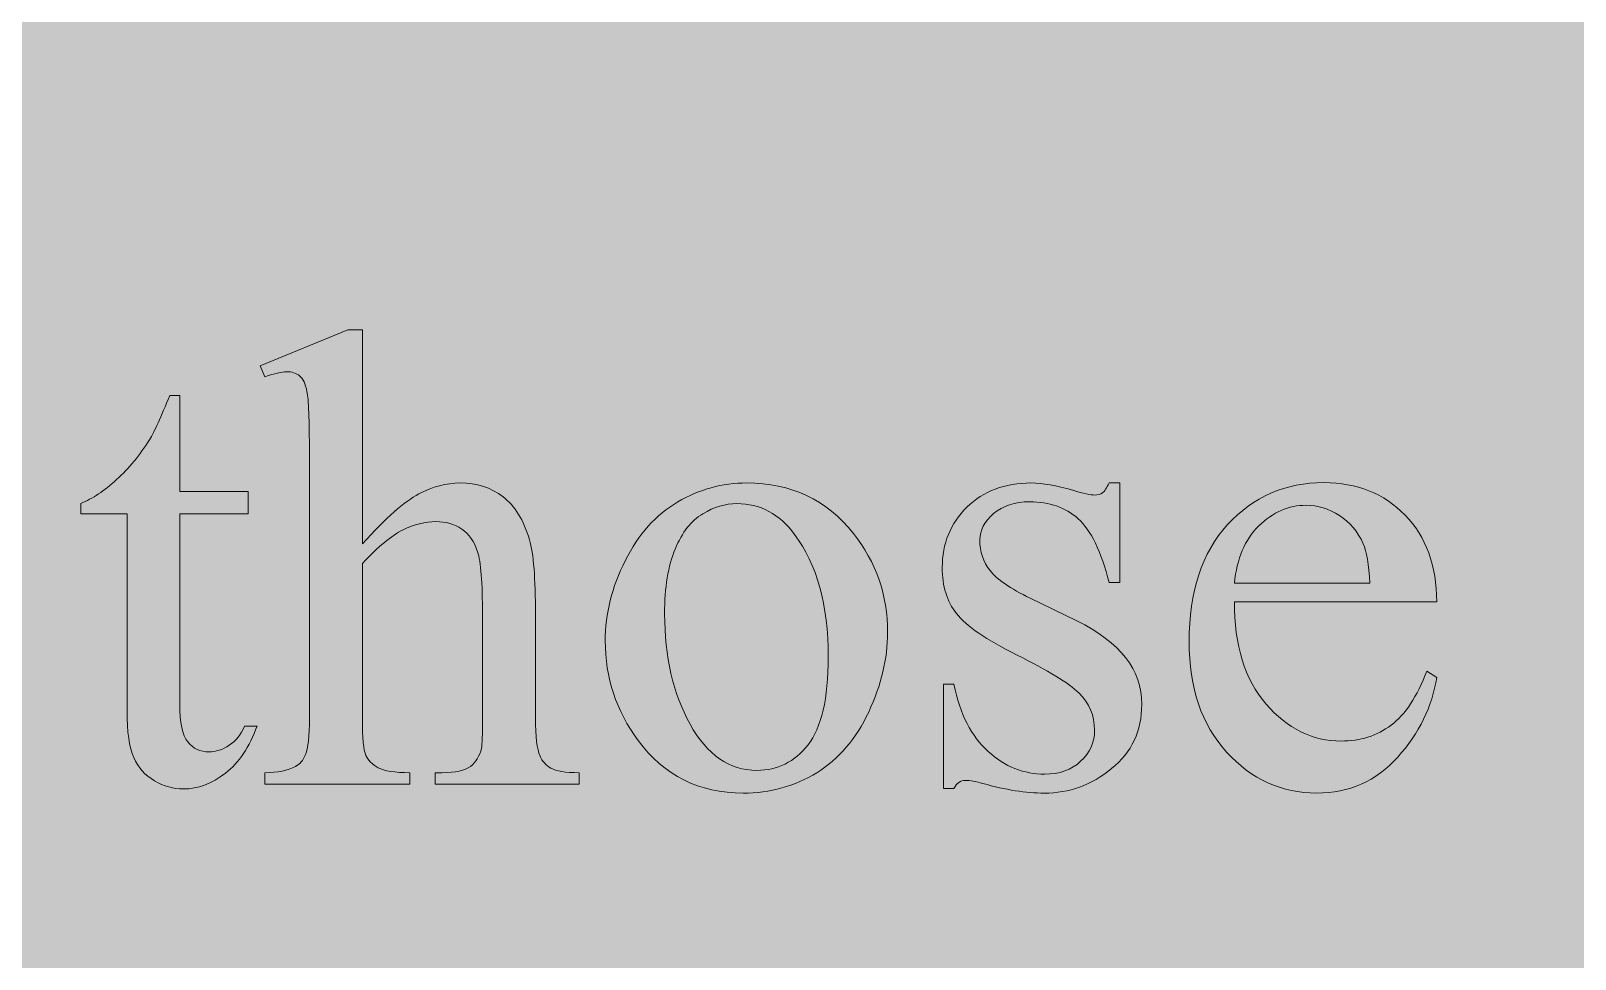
# Model space of a CAD drawing. Header units: inches. Extents: x -1481 to -429, y -1676 to -696.
# Drawn here: x -1419.31 to -1406, y -915.03 to -907.03 of the extents above; entities that cross this region are included whole.
import ezdxf

# ---------------------------------------------------------------- set-up
doc = ezdxf.new("R2010")
doc.units = ezdxf.units.IN
doc.header["$MEASUREMENT"] = 0
doc.layers.add('Layer 1', color=7, linetype='Continuous')

# ---------------------------------------------------------------- blocks, each defined once
blk = doc.blocks.new('block 425')
at = {"layer": 'Layer 1', "true_color": 0x8cc63e}
h = blk.add_hatch(color=73, dxfattribs=at)
h.dxf.hatch_style = 2
edge = h.paths.add_edge_path()
edge.add_spline(control_points=[(-1416.457, -909.608), (-1416.457, -909.608), (-1416.457, -911.452), (-1416.457, -911.452), (-1416.253, -911.228), (-1416.092, -911.085), (-1415.972, -911.021), (-1415.853, -910.958), (-1415.734, -910.927), (-1415.614, -910.927), (-1415.471, -910.927), (-1415.348, -910.966), (-1415.245, -911.045), (-1415.143, -911.124), (-1415.066, -911.248), (-1415.017, -911.417), (-1414.982, -911.534), (-1414.965, -911.749), (-1414.965, -912.061), (-1414.965, -912.061), (-1414.965, -912.953), (-1414.965, -912.953), (-1414.965, -913.113), (-1414.952, -913.222), (-1414.926, -913.281), (-1414.908, -913.325), (-1414.876, -913.36), (-1414.832, -913.385), (-1414.788, -913.411), (-1414.708, -913.424), (-1414.59, -913.424), (-1414.59, -913.424), (-1414.59, -913.523), (-1414.59, -913.523), (-1414.59, -913.523), (-1415.829, -913.523), (-1415.829, -913.523), (-1415.829, -913.523), (-1415.829, -913.424), (-1415.829, -913.424), (-1415.829, -913.424), (-1415.771, -913.424), (-1415.771, -913.424), (-1415.654, -913.424), (-1415.572, -913.406), (-1415.526, -913.37), (-1415.48, -913.334), (-1415.448, -913.281), (-1415.43, -913.212), (-1415.424, -913.183), (-1415.422, -913.096), (-1415.422, -912.953), (-1415.422, -912.953), (-1415.422, -912.061), (-1415.422, -912.061), (-1415.422, -911.786), (-1415.436, -911.605), (-1415.464, -911.519), (-1415.493, -911.432), (-1415.538, -911.368), (-1415.601, -911.324), (-1415.663, -911.281), (-1415.738, -911.26), (-1415.826, -911.26), (-1415.916, -911.26), (-1416.01, -911.284), (-1416.107, -911.331), (-1416.205, -911.379), (-1416.321, -911.475), (-1416.457, -911.62), (-1416.457, -911.62), (-1416.457, -912.953), (-1416.457, -912.953), (-1416.457, -913.126), (-1416.447, -913.233), (-1416.428, -913.275), (-1416.409, -913.317), (-1416.373, -913.353), (-1416.321, -913.381), (-1416.268, -913.41), (-1416.178, -913.424), (-1416.049, -913.424), (-1416.049, -913.424), (-1416.049, -913.523), (-1416.049, -913.523), (-1416.049, -913.523), (-1417.299, -913.523), (-1417.299, -913.523), (-1417.299, -913.523), (-1417.299, -913.424), (-1417.299, -913.424), (-1417.187, -913.424), (-1417.099, -913.406), (-1417.035, -913.371), (-1416.998, -913.353), (-1416.969, -913.318), (-1416.947, -913.267), (-1416.925, -913.216), (-1416.914, -913.111), (-1416.914, -912.953), (-1416.914, -912.953), (-1416.914, -910.67), (-1416.914, -910.67), (-1416.914, -910.382), (-1416.921, -910.205), (-1416.935, -910.139), (-1416.948, -910.073), (-1416.969, -910.028), (-1416.998, -910.004), (-1417.026, -909.98), (-1417.064, -909.968), (-1417.112, -909.968), (-1417.151, -909.968), (-1417.213, -909.983), (-1417.299, -910.012), (-1417.299, -910.012), (-1417.338, -909.916), (-1417.338, -909.916), (-1417.338, -909.916), (-1416.583, -909.608), (-1416.583, -909.608), (-1416.583, -909.608), (-1416.457, -909.608), (-1416.457, -909.608)], knot_values=[0, 0, 0, 0, 1, 1, 1, 2, 2, 2, 3, 3, 3, 4, 4, 4, 5, 5, 5, 6, 6, 6, 7, 7, 7, 8, 8, 8, 9, 9, 9, 10, 10, 10, 11, 11, 11, 12, 12, 12, 13, 13, 13, 14, 14, 14, 15, 15, 15, 16, 16, 16, 17, 17, 17, 18, 18, 18, 19, 19, 19, 20, 20, 20, 21, 21, 21, 22, 22, 22, 23, 23, 23, 24, 24, 24, 25, 25, 25, 26, 26, 26, 27, 27, 27, 28, 28, 28, 29, 29, 29, 30, 30, 30, 31, 31, 31, 32, 32, 32, 33, 33, 33, 34, 34, 34, 35, 35, 35, 36, 36, 36, 37, 37, 37, 38, 38, 38, 39, 39, 39, 40, 40, 40, 41, 41, 41, 41], degree=3, periodic=1)
h = blk.add_hatch(color=73, dxfattribs=at)
h.dxf.hatch_style = 2
edge = h.paths.add_edge_path()
edge.add_spline(control_points=[(-1418.032, -910.172), (-1418.032, -910.172), (-1418.032, -911.001), (-1418.032, -911.001), (-1418.032, -911.001), (-1417.443, -911.001), (-1417.443, -911.001), (-1417.443, -911.001), (-1417.443, -911.194), (-1417.443, -911.194), (-1417.443, -911.194), (-1418.032, -911.194), (-1418.032, -911.194), (-1418.032, -911.194), (-1418.032, -912.829), (-1418.032, -912.829), (-1418.032, -912.992), (-1418.008, -913.103), (-1417.962, -913.159), (-1417.915, -913.216), (-1417.855, -913.245), (-1417.781, -913.245), (-1417.721, -913.245), (-1417.662, -913.226), (-1417.605, -913.188), (-1417.548, -913.151), (-1417.504, -913.095), (-1417.473, -913.022), (-1417.473, -913.022), (-1417.365, -913.022), (-1417.365, -913.022), (-1417.43, -913.202), (-1417.521, -913.337), (-1417.638, -913.428), (-1417.755, -913.519), (-1417.877, -913.564), (-1418.001, -913.564), (-1418.086, -913.564), (-1418.168, -913.541), (-1418.249, -913.494), (-1418.33, -913.447), (-1418.39, -913.38), (-1418.428, -913.293), (-1418.467, -913.206), (-1418.486, -913.071), (-1418.486, -912.89), (-1418.486, -912.89), (-1418.486, -911.194), (-1418.486, -911.194), (-1418.486, -911.194), (-1418.885, -911.194), (-1418.885, -911.194), (-1418.885, -911.194), (-1418.885, -911.103), (-1418.885, -911.103), (-1418.784, -911.062), (-1418.681, -910.994), (-1418.576, -910.898), (-1418.47, -910.801), (-1418.376, -910.687), (-1418.293, -910.555), (-1418.251, -910.485), (-1418.192, -910.358), (-1418.117, -910.172), (-1418.117, -910.172), (-1418.032, -910.172), (-1418.032, -910.172)], knot_values=[0, 0, 0, 0, 1, 1, 1, 2, 2, 2, 3, 3, 3, 4, 4, 4, 5, 5, 5, 6, 6, 6, 7, 7, 7, 8, 8, 8, 9, 9, 9, 10, 10, 10, 11, 11, 11, 12, 12, 12, 13, 13, 13, 14, 14, 14, 15, 15, 15, 16, 16, 16, 17, 17, 17, 18, 18, 18, 19, 19, 19, 20, 20, 20, 21, 21, 21, 22, 22, 22, 22], degree=3, periodic=1)
h = blk.add_hatch(color=73, dxfattribs=at)
h.dxf.hatch_style = 2
edge = h.paths.add_edge_path()
edge.add_spline(control_points=[(-1413.144, -910.927), (-1412.763, -910.927), (-1412.456, -911.071), (-1412.225, -911.361), (-1412.029, -911.609), (-1411.93, -911.894), (-1411.93, -912.215), (-1411.93, -912.441), (-1411.984, -912.669), (-1412.093, -912.901), (-1412.201, -913.132), (-1412.35, -913.306), (-1412.54, -913.424), (-1412.73, -913.541), (-1412.942, -913.6), (-1413.175, -913.6), (-1413.555, -913.6), (-1413.857, -913.448), (-1414.081, -913.146), (-1414.27, -912.891), (-1414.364, -912.604), (-1414.364, -912.287), (-1414.364, -912.055), (-1414.307, -911.825), (-1414.192, -911.597), (-1414.078, -911.368), (-1413.926, -911.2), (-1413.739, -911.09), (-1413.552, -910.981), (-1413.354, -910.927), (-1413.144, -910.927)], knot_values=[0, 0, 0, 0, 1, 1, 1, 2, 2, 2, 3, 3, 3, 4, 4, 4, 5, 5, 5, 6, 6, 6, 7, 7, 7, 8, 8, 8, 9, 9, 9, 10, 10, 10, 10], degree=3, periodic=1)
edge = h.paths.add_edge_path()
edge.add_spline(control_points=[(-1413.23, -911.105), (-1413.327, -911.105), (-1413.425, -911.134), (-1413.523, -911.192), (-1413.621, -911.25), (-1413.701, -911.351), (-1413.761, -911.496), (-1413.822, -911.642), (-1413.852, -911.828), (-1413.852, -912.055), (-1413.852, -912.423), (-1413.779, -912.739), (-1413.633, -913.005), (-1413.487, -913.271), (-1413.295, -913.404), (-1413.056, -913.404), (-1412.878, -913.404), (-1412.732, -913.331), (-1412.616, -913.184), (-1412.5, -913.037), (-1412.442, -912.785), (-1412.442, -912.427), (-1412.442, -911.979), (-1412.539, -911.627), (-1412.732, -911.37), (-1412.862, -911.194), (-1413.028, -911.105), (-1413.23, -911.105)], knot_values=[0, 0, 0, 0, 1, 1, 1, 2, 2, 2, 3, 3, 3, 4, 4, 4, 5, 5, 5, 6, 6, 6, 7, 7, 7, 8, 8, 8, 9, 9, 9, 9], degree=3, periodic=1)
h = blk.add_hatch(color=73, dxfattribs=at)
h.dxf.hatch_style = 2
edge = h.paths.add_edge_path()
edge.add_spline(control_points=[(-1409.929, -910.927), (-1409.929, -910.927), (-1409.929, -911.786), (-1409.929, -911.786), (-1409.929, -911.786), (-1410.02, -911.786), (-1410.02, -911.786), (-1410.089, -911.516), (-1410.179, -911.332), (-1410.288, -911.235), (-1410.397, -911.137), (-1410.536, -911.089), (-1410.705, -911.089), (-1410.834, -911.089), (-1410.937, -911.123), (-1411.016, -911.191), (-1411.095, -911.259), (-1411.135, -911.334), (-1411.135, -911.417), (-1411.135, -911.52), (-1411.105, -911.607), (-1411.047, -911.681), (-1410.99, -911.756), (-1410.874, -911.836), (-1410.7, -911.921), (-1410.7, -911.921), (-1410.298, -912.116), (-1410.298, -912.116), (-1409.925, -912.298), (-1409.739, -912.537), (-1409.739, -912.835), (-1409.739, -913.064), (-1409.825, -913.249), (-1409.999, -913.389), (-1410.172, -913.53), (-1410.366, -913.6), (-1410.581, -913.6), (-1410.735, -913.6), (-1410.912, -913.572), (-1411.11, -913.517), (-1411.17, -913.499), (-1411.22, -913.49), (-1411.259, -913.49), (-1411.301, -913.49), (-1411.334, -913.514), (-1411.358, -913.561), (-1411.358, -913.561), (-1411.448, -913.561), (-1411.448, -913.561), (-1411.448, -913.561), (-1411.448, -912.661), (-1411.448, -912.661), (-1411.448, -912.661), (-1411.358, -912.661), (-1411.358, -912.661), (-1411.306, -912.918), (-1411.208, -913.112), (-1411.063, -913.242), (-1410.918, -913.372), (-1410.756, -913.437), (-1410.576, -913.437), (-1410.449, -913.437), (-1410.346, -913.4), (-1410.266, -913.326), (-1410.186, -913.252), (-1410.146, -913.162), (-1410.146, -913.057), (-1410.146, -912.931), (-1410.191, -912.825), (-1410.28, -912.738), (-1410.369, -912.652), (-1410.546, -912.543), (-1410.813, -912.41), (-1411.079, -912.279), (-1411.253, -912.159), (-1411.336, -912.053), (-1411.418, -911.948), (-1411.459, -911.816), (-1411.459, -911.656), (-1411.459, -911.449), (-1411.388, -911.275), (-1411.246, -911.136), (-1411.104, -910.996), (-1410.92, -910.927), (-1410.694, -910.927), (-1410.595, -910.927), (-1410.475, -910.948), (-1410.333, -910.99), (-1410.24, -911.017), (-1410.177, -911.031), (-1410.146, -911.031), (-1410.117, -911.031), (-1410.094, -911.025), (-1410.077, -911.012), (-1410.061, -910.999), (-1410.042, -910.97), (-1410.02, -910.927), (-1410.02, -910.927), (-1409.929, -910.927), (-1409.929, -910.927)], knot_values=[0, 0, 0, 0, 1, 1, 1, 2, 2, 2, 3, 3, 3, 4, 4, 4, 5, 5, 5, 6, 6, 6, 7, 7, 7, 8, 8, 8, 9, 9, 9, 10, 10, 10, 11, 11, 11, 12, 12, 12, 13, 13, 13, 14, 14, 14, 15, 15, 15, 16, 16, 16, 17, 17, 17, 18, 18, 18, 19, 19, 19, 20, 20, 20, 21, 21, 21, 22, 22, 22, 23, 23, 23, 24, 24, 24, 25, 25, 25, 26, 26, 26, 27, 27, 27, 28, 28, 28, 29, 29, 29, 30, 30, 30, 31, 31, 31, 32, 32, 32, 33, 33, 33, 33], degree=3, periodic=1)
h = blk.add_hatch(color=73, dxfattribs=at)
h.dxf.hatch_style = 2
edge = h.paths.add_edge_path()
edge.add_spline(control_points=[(-1408.94, -911.951), (-1408.942, -912.325), (-1408.851, -912.619), (-1408.668, -912.832), (-1408.484, -913.045), (-1408.268, -913.151), (-1408.021, -913.151), (-1407.855, -913.151), (-1407.712, -913.106), (-1407.59, -913.015), (-1407.468, -912.924), (-1407.365, -912.768), (-1407.283, -912.548), (-1407.283, -912.548), (-1407.197, -912.603), (-1407.197, -912.603), (-1407.236, -912.855), (-1407.348, -913.084), (-1407.533, -913.29), (-1407.719, -913.497), (-1407.951, -913.6), (-1408.23, -913.6), (-1408.533, -913.6), (-1408.792, -913.482), (-1409.008, -913.246), (-1409.223, -913.01), (-1409.331, -912.693), (-1409.331, -912.295), (-1409.331, -911.864), (-1409.221, -911.527), (-1408.999, -911.286), (-1408.778, -911.044), (-1408.501, -910.924), (-1408.167, -910.924), (-1407.884, -910.924), (-1407.652, -911.017), (-1407.47, -911.203), (-1407.288, -911.39), (-1407.197, -911.639), (-1407.197, -911.951), (-1407.197, -911.951), (-1408.94, -911.951), (-1408.94, -911.951)], knot_values=[0, 0, 0, 0, 1, 1, 1, 2, 2, 2, 3, 3, 3, 4, 4, 4, 5, 5, 5, 6, 6, 6, 7, 7, 7, 8, 8, 8, 9, 9, 9, 10, 10, 10, 11, 11, 11, 12, 12, 12, 13, 13, 13, 14, 14, 14, 14], degree=3, periodic=1)
edge = h.paths.add_edge_path()
edge.add_spline(control_points=[(-1408.94, -911.791), (-1408.94, -911.791), (-1407.773, -911.791), (-1407.773, -911.791), (-1407.782, -911.629), (-1407.801, -911.516), (-1407.831, -911.45), (-1407.877, -911.347), (-1407.945, -911.266), (-1408.036, -911.207), (-1408.127, -911.149), (-1408.222, -911.119), (-1408.321, -911.119), (-1408.473, -911.119), (-1408.609, -911.178), (-1408.73, -911.297), (-1408.85, -911.415), (-1408.92, -911.58), (-1408.94, -911.791)], knot_values=[0, 0, 0, 0, 1, 1, 1, 2, 2, 2, 3, 3, 3, 4, 4, 4, 5, 5, 5, 6, 6, 6, 6], degree=3, periodic=1)
at = {"layer": 'Layer 1', "lineweight": 0}
for points, knots in [([(-1416.457, -909.608), (-1416.457, -909.608), (-1416.457, -911.452), (-1416.457, -911.452), (-1416.253, -911.228), (-1416.092, -911.085), (-1415.972, -911.021), (-1415.853, -910.958), (-1415.734, -910.927), (-1415.614, -910.927), (-1415.471, -910.927), (-1415.348, -910.966), (-1415.245, -911.045), (-1415.143, -911.124), (-1415.066, -911.248), (-1415.017, -911.417), (-1414.982, -911.534), (-1414.965, -911.749), (-1414.965, -912.061), (-1414.965, -912.061), (-1414.965, -912.953), (-1414.965, -912.953), (-1414.965, -913.113), (-1414.952, -913.222), (-1414.926, -913.281), (-1414.908, -913.325), (-1414.876, -913.36), (-1414.832, -913.385), (-1414.788, -913.411), (-1414.708, -913.424), (-1414.59, -913.424), (-1414.59, -913.424), (-1414.59, -913.523), (-1414.59, -913.523), (-1414.59, -913.523), (-1415.829, -913.523), (-1415.829, -913.523), (-1415.829, -913.523), (-1415.829, -913.424), (-1415.829, -913.424), (-1415.829, -913.424), (-1415.771, -913.424), (-1415.771, -913.424), (-1415.654, -913.424), (-1415.572, -913.406), (-1415.526, -913.37), (-1415.48, -913.334), (-1415.448, -913.281), (-1415.43, -913.212), (-1415.424, -913.183), (-1415.422, -913.096), (-1415.422, -912.953), (-1415.422, -912.953), (-1415.422, -912.061), (-1415.422, -912.061), (-1415.422, -911.786), (-1415.436, -911.605), (-1415.464, -911.519), (-1415.493, -911.432), (-1415.538, -911.368), (-1415.601, -911.324), (-1415.663, -911.281), (-1415.738, -911.26), (-1415.826, -911.26), (-1415.916, -911.26), (-1416.01, -911.284), (-1416.107, -911.331), (-1416.205, -911.379), (-1416.321, -911.475), (-1416.457, -911.62), (-1416.457, -911.62), (-1416.457, -912.953), (-1416.457, -912.953), (-1416.457, -913.126), (-1416.447, -913.233), (-1416.428, -913.275), (-1416.409, -913.317), (-1416.373, -913.353), (-1416.321, -913.381), (-1416.268, -913.41), (-1416.178, -913.424), (-1416.049, -913.424), (-1416.049, -913.424), (-1416.049, -913.523), (-1416.049, -913.523), (-1416.049, -913.523), (-1417.299, -913.523), (-1417.299, -913.523), (-1417.299, -913.523), (-1417.299, -913.424), (-1417.299, -913.424), (-1417.187, -913.424), (-1417.099, -913.406), (-1417.035, -913.371), (-1416.998, -913.353), (-1416.969, -913.318), (-1416.947, -913.267), (-1416.925, -913.216), (-1416.914, -913.111), (-1416.914, -912.953), (-1416.914, -912.953), (-1416.914, -910.67), (-1416.914, -910.67), (-1416.914, -910.382), (-1416.921, -910.205), (-1416.935, -910.139), (-1416.948, -910.073), (-1416.969, -910.028), (-1416.998, -910.004), (-1417.026, -909.98), (-1417.064, -909.968), (-1417.112, -909.968), (-1417.151, -909.968), (-1417.213, -909.983), (-1417.299, -910.012), (-1417.299, -910.012), (-1417.338, -909.916), (-1417.338, -909.916), (-1417.338, -909.916), (-1416.583, -909.608), (-1416.583, -909.608), (-1416.583, -909.608), (-1416.457, -909.608), (-1416.457, -909.608)], [0, 0, 0, 0, 1, 1, 1, 2, 2, 2, 3, 3, 3, 4, 4, 4, 5, 5, 5, 6, 6, 6, 7, 7, 7, 8, 8, 8, 9, 9, 9, 10, 10, 10, 11, 11, 11, 12, 12, 12, 13, 13, 13, 14, 14, 14, 15, 15, 15, 16, 16, 16, 17, 17, 17, 18, 18, 18, 19, 19, 19, 20, 20, 20, 21, 21, 21, 22, 22, 22, 23, 23, 23, 24, 24, 24, 25, 25, 25, 26, 26, 26, 27, 27, 27, 28, 28, 28, 29, 29, 29, 30, 30, 30, 31, 31, 31, 32, 32, 32, 33, 33, 33, 34, 34, 34, 35, 35, 35, 36, 36, 36, 37, 37, 37, 38, 38, 38, 39, 39, 39, 40, 40, 40, 41, 41, 41, 41]), ([(-1418.032, -910.172), (-1418.032, -910.172), (-1418.032, -911.001), (-1418.032, -911.001), (-1418.032, -911.001), (-1417.443, -911.001), (-1417.443, -911.001), (-1417.443, -911.001), (-1417.443, -911.194), (-1417.443, -911.194), (-1417.443, -911.194), (-1418.032, -911.194), (-1418.032, -911.194), (-1418.032, -911.194), (-1418.032, -912.829), (-1418.032, -912.829), (-1418.032, -912.992), (-1418.008, -913.103), (-1417.962, -913.159), (-1417.915, -913.216), (-1417.855, -913.245), (-1417.781, -913.245), (-1417.721, -913.245), (-1417.662, -913.226), (-1417.605, -913.188), (-1417.548, -913.151), (-1417.504, -913.095), (-1417.473, -913.022), (-1417.473, -913.022), (-1417.365, -913.022), (-1417.365, -913.022), (-1417.43, -913.202), (-1417.521, -913.337), (-1417.638, -913.428), (-1417.755, -913.519), (-1417.877, -913.564), (-1418.001, -913.564), (-1418.086, -913.564), (-1418.168, -913.541), (-1418.249, -913.494), (-1418.33, -913.447), (-1418.39, -913.38), (-1418.428, -913.293), (-1418.467, -913.206), (-1418.486, -913.071), (-1418.486, -912.89), (-1418.486, -912.89), (-1418.486, -911.194), (-1418.486, -911.194), (-1418.486, -911.194), (-1418.885, -911.194), (-1418.885, -911.194), (-1418.885, -911.194), (-1418.885, -911.103), (-1418.885, -911.103), (-1418.784, -911.062), (-1418.681, -910.994), (-1418.576, -910.898), (-1418.47, -910.801), (-1418.376, -910.687), (-1418.293, -910.555), (-1418.251, -910.485), (-1418.192, -910.358), (-1418.117, -910.172), (-1418.117, -910.172), (-1418.032, -910.172), (-1418.032, -910.172)], [0, 0, 0, 0, 1, 1, 1, 2, 2, 2, 3, 3, 3, 4, 4, 4, 5, 5, 5, 6, 6, 6, 7, 7, 7, 8, 8, 8, 9, 9, 9, 10, 10, 10, 11, 11, 11, 12, 12, 12, 13, 13, 13, 14, 14, 14, 15, 15, 15, 16, 16, 16, 17, 17, 17, 18, 18, 18, 19, 19, 19, 20, 20, 20, 21, 21, 21, 22, 22, 22, 22]), ([(-1413.144, -910.927), (-1412.763, -910.927), (-1412.456, -911.071), (-1412.225, -911.361), (-1412.029, -911.609), (-1411.93, -911.894), (-1411.93, -912.215), (-1411.93, -912.441), (-1411.984, -912.669), (-1412.093, -912.901), (-1412.201, -913.132), (-1412.35, -913.306), (-1412.54, -913.424), (-1412.73, -913.541), (-1412.942, -913.6), (-1413.175, -913.6), (-1413.555, -913.6), (-1413.857, -913.448), (-1414.081, -913.146), (-1414.27, -912.891), (-1414.364, -912.604), (-1414.364, -912.287), (-1414.364, -912.055), (-1414.307, -911.825), (-1414.192, -911.597), (-1414.078, -911.368), (-1413.926, -911.2), (-1413.739, -911.09), (-1413.552, -910.981), (-1413.354, -910.927), (-1413.144, -910.927)], [0, 0, 0, 0, 1, 1, 1, 2, 2, 2, 3, 3, 3, 4, 4, 4, 5, 5, 5, 6, 6, 6, 7, 7, 7, 8, 8, 8, 9, 9, 9, 10, 10, 10, 10]), ([(-1409.929, -910.927), (-1409.929, -910.927), (-1409.929, -911.786), (-1409.929, -911.786), (-1409.929, -911.786), (-1410.02, -911.786), (-1410.02, -911.786), (-1410.089, -911.516), (-1410.179, -911.332), (-1410.288, -911.235), (-1410.397, -911.137), (-1410.536, -911.089), (-1410.705, -911.089), (-1410.834, -911.089), (-1410.937, -911.123), (-1411.016, -911.191), (-1411.095, -911.259), (-1411.135, -911.334), (-1411.135, -911.417), (-1411.135, -911.52), (-1411.105, -911.607), (-1411.047, -911.681), (-1410.99, -911.756), (-1410.874, -911.836), (-1410.7, -911.921), (-1410.7, -911.921), (-1410.298, -912.116), (-1410.298, -912.116), (-1409.925, -912.298), (-1409.739, -912.537), (-1409.739, -912.835), (-1409.739, -913.064), (-1409.825, -913.249), (-1409.999, -913.389), (-1410.172, -913.53), (-1410.366, -913.6), (-1410.581, -913.6), (-1410.735, -913.6), (-1410.912, -913.572), (-1411.11, -913.517), (-1411.17, -913.499), (-1411.22, -913.49), (-1411.259, -913.49), (-1411.301, -913.49), (-1411.334, -913.514), (-1411.358, -913.561), (-1411.358, -913.561), (-1411.448, -913.561), (-1411.448, -913.561), (-1411.448, -913.561), (-1411.448, -912.661), (-1411.448, -912.661), (-1411.448, -912.661), (-1411.358, -912.661), (-1411.358, -912.661), (-1411.306, -912.918), (-1411.208, -913.112), (-1411.063, -913.242), (-1410.918, -913.372), (-1410.756, -913.437), (-1410.576, -913.437), (-1410.449, -913.437), (-1410.346, -913.4), (-1410.266, -913.326), (-1410.186, -913.252), (-1410.146, -913.162), (-1410.146, -913.057), (-1410.146, -912.931), (-1410.191, -912.825), (-1410.28, -912.738), (-1410.369, -912.652), (-1410.546, -912.543), (-1410.813, -912.41), (-1411.079, -912.279), (-1411.253, -912.159), (-1411.336, -912.053), (-1411.418, -911.948), (-1411.459, -911.816), (-1411.459, -911.656), (-1411.459, -911.449), (-1411.388, -911.275), (-1411.246, -911.136), (-1411.104, -910.996), (-1410.92, -910.927), (-1410.694, -910.927), (-1410.595, -910.927), (-1410.475, -910.948), (-1410.333, -910.99), (-1410.24, -911.017), (-1410.177, -911.031), (-1410.146, -911.031), (-1410.117, -911.031), (-1410.094, -911.025), (-1410.077, -911.012), (-1410.061, -910.999), (-1410.042, -910.97), (-1410.02, -910.927), (-1410.02, -910.927), (-1409.929, -910.927), (-1409.929, -910.927)], [0, 0, 0, 0, 1, 1, 1, 2, 2, 2, 3, 3, 3, 4, 4, 4, 5, 5, 5, 6, 6, 6, 7, 7, 7, 8, 8, 8, 9, 9, 9, 10, 10, 10, 11, 11, 11, 12, 12, 12, 13, 13, 13, 14, 14, 14, 15, 15, 15, 16, 16, 16, 17, 17, 17, 18, 18, 18, 19, 19, 19, 20, 20, 20, 21, 21, 21, 22, 22, 22, 23, 23, 23, 24, 24, 24, 25, 25, 25, 26, 26, 26, 27, 27, 27, 28, 28, 28, 29, 29, 29, 30, 30, 30, 31, 31, 31, 32, 32, 32, 33, 33, 33, 33]), ([(-1408.94, -911.951), (-1408.942, -912.325), (-1408.851, -912.619), (-1408.668, -912.832), (-1408.484, -913.045), (-1408.268, -913.151), (-1408.021, -913.151), (-1407.855, -913.151), (-1407.712, -913.106), (-1407.59, -913.015), (-1407.468, -912.924), (-1407.365, -912.768), (-1407.283, -912.548), (-1407.283, -912.548), (-1407.197, -912.603), (-1407.197, -912.603), (-1407.236, -912.855), (-1407.348, -913.084), (-1407.533, -913.29), (-1407.719, -913.497), (-1407.951, -913.6), (-1408.23, -913.6), (-1408.533, -913.6), (-1408.792, -913.482), (-1409.008, -913.246), (-1409.223, -913.01), (-1409.331, -912.693), (-1409.331, -912.295), (-1409.331, -911.864), (-1409.221, -911.527), (-1408.999, -911.286), (-1408.778, -911.044), (-1408.501, -910.924), (-1408.167, -910.924), (-1407.884, -910.924), (-1407.652, -911.017), (-1407.47, -911.203), (-1407.288, -911.39), (-1407.197, -911.639), (-1407.197, -911.951), (-1407.197, -911.951), (-1408.94, -911.951), (-1408.94, -911.951)], [0, 0, 0, 0, 1, 1, 1, 2, 2, 2, 3, 3, 3, 4, 4, 4, 5, 5, 5, 6, 6, 6, 7, 7, 7, 8, 8, 8, 9, 9, 9, 10, 10, 10, 11, 11, 11, 12, 12, 12, 13, 13, 13, 14, 14, 14, 14]), ([(-1413.23, -911.105), (-1413.327, -911.105), (-1413.425, -911.134), (-1413.523, -911.192), (-1413.621, -911.25), (-1413.701, -911.351), (-1413.761, -911.496), (-1413.822, -911.642), (-1413.852, -911.828), (-1413.852, -912.055), (-1413.852, -912.423), (-1413.779, -912.739), (-1413.633, -913.005), (-1413.487, -913.271), (-1413.295, -913.404), (-1413.056, -913.404), (-1412.878, -913.404), (-1412.732, -913.331), (-1412.616, -913.184), (-1412.5, -913.037), (-1412.442, -912.785), (-1412.442, -912.427), (-1412.442, -911.979), (-1412.539, -911.627), (-1412.732, -911.37), (-1412.862, -911.194), (-1413.028, -911.105), (-1413.23, -911.105)], [0, 0, 0, 0, 1, 1, 1, 2, 2, 2, 3, 3, 3, 4, 4, 4, 5, 5, 5, 6, 6, 6, 7, 7, 7, 8, 8, 8, 9, 9, 9, 9]), ([(-1408.94, -911.791), (-1408.94, -911.791), (-1407.773, -911.791), (-1407.773, -911.791), (-1407.782, -911.629), (-1407.801, -911.516), (-1407.831, -911.45), (-1407.877, -911.347), (-1407.945, -911.266), (-1408.036, -911.207), (-1408.127, -911.149), (-1408.222, -911.119), (-1408.321, -911.119), (-1408.473, -911.119), (-1408.609, -911.178), (-1408.73, -911.297), (-1408.85, -911.415), (-1408.92, -911.58), (-1408.94, -911.791)], [0, 0, 0, 0, 1, 1, 1, 2, 2, 2, 3, 3, 3, 4, 4, 4, 5, 5, 5, 6, 6, 6, 6])]:
    blk.add_open_spline(points, degree=3, knots=knots, dxfattribs=at)
blk = doc.blocks.new('block 412')
at = {"layer": 'Layer 1'}
blk.add_blockref('block 425', (0, 0), dxfattribs=at)

msp = doc.modelspace()

# ---------------------------------------------------------------- hatches: boundary and pattern name
at = {"layer": 'Layer 1', "true_color": 0x006738}
h = msp.add_hatch(color=116, dxfattribs=at)
h.dxf.hatch_style = 2
h.paths.add_polyline_path([(-1241.324, -985.727), (-1481.324, -985.727), (-1481.324, -695.727), (-1241.324, -695.727)])

# ---------------------------------------------------------------- block references
at = {"layer": 'Layer 1'}
msp.add_blockref('block 412', (0, 0), dxfattribs=at)

doc.saveas('drawing.dxf')
